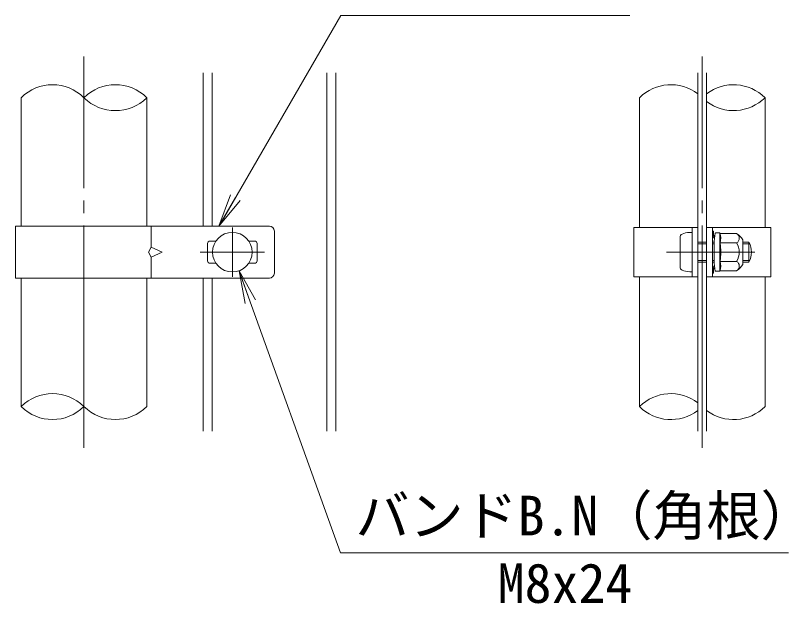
# Model space of a CAD drawing. Units: millimetres, scale not verified. Extents: x -6300 to 6300, y -4455 to 4455.
# Drawn here: x 2439 to 3376, y -768 to -54 of the extents above; entities that cross this region are included whole.
import ezdxf
from ezdxf.enums import TextEntityAlignment as Align

# ---------------------------------------------------------------- set-up
doc = ezdxf.new("R2010")
doc.units = ezdxf.units.MM
doc.header["$LTSCALE"] = 15
doc.linetypes.add('LONG_CHAIN', pattern=[21, 18, -1, 1, -1])
for name, color, linetype, lineweight in [('0-0_D-STR-TXT', 7, 'Continuous', 9), ('0-3_D-STR2', 7, 'Continuous', 9), ('0-4_D-STR-DIM', 7, 'Continuous', 9), ('0-5_0', 7, 'Continuous', 9), ('0-6_D-STR1', 1, 'Continuous', 9), ('0-7_D-BMK', 2, 'LONG_CHAIN', 9), ('0-8_D-STR3', 3, 'Continuous', 9)]:
    doc.layers.add(name, color=color, linetype=linetype, lineweight=lineweight)
doc.styles.add('ＭＳ ゴシック', font='')
doc.styles.get('ＭＳ ゴシック').set_extended_font_data('MS Gothic')

# ---------------------------------------------------------------- blocks, each defined once
blk = doc.blocks.new('_Open')
at = {"layer": '0-5_0'}
blk.add_line((-15, 2.5), (0, 0), dxfattribs=at)
blk.add_lwpolyline([(-15, -2.5), (0, 0), (-15, 0)], dxfattribs=at)

msp = doc.modelspace()

# ---------------------------------------------------------------- linework, layer by layer
at = {"layer": '0-0_D-STR-TXT'}
for points in [[(3184.04, -53.64), (2833.1, -53.64), (2686.41, -307.72)], [(3376.43, -705.92), (2833.02, -705.92), (2710.49, -365.42)]]:
    msp.add_lwpolyline(points, dxfattribs=at)
at = {"layer": '0-3_D-STR2'}
for p, q in [((2666.28, -309.45), (2666.28, -123.45)), ((2677.08, -309.45), (2677.08, -123.45)), ((2816.28, -558.45), (2816.28, -123.45)), ((2827.08, -558.45), (2827.08, -123.45)), ((3266.29, -558.45), (3266.29, -123.45)), ((3277.09, -558.45), (3277.09, -123.45)), ((2666.28, -558.45), (2666.28, -372.45)), ((2677.08, -558.45), (2677.08, -372.45))]:
    msp.add_line(p, q, dxfattribs=at)
at = {"layer": '0-4_D-STR-DIM'}
for centre, start, end in [((2483.58, -191.79), 45.18146, 134.81854), ((2559.78, -191.79), 45.18146, 134.81854), ((3233.59, -191.79), 52.7739, 134.81854), ((3309.79, -191.79), 45.18146, 127.2261), ((2559.78, -115.11), 225.18146, 314.81854), ((3309.79, -115.11), 232.7739, 314.81854), ((2483.58, -566.79), 45.18146, 134.81854), ((3233.59, -566.79), 52.7739, 134.81854), ((2483.58, -490.11), 225.18146, 314.81854), ((2559.78, -490.11), 225.18146, 314.81854), ((3233.59, -490.11), 225.18146, 307.2261), ((3309.79, -490.11), 232.7739, 314.81854)]:
    msp.add_arc(centre, 54.05, start, end, dxfattribs=at)
at = {"layer": '0-6_D-STR1'}
for p, q in [((2445.48, -153.45), (2445.48, -309.45)), ((2597.88, -309.45), (2597.88, -153.45)), ((3195.49, -153.45), (3195.49, -310.95)), ((3347.89, -310.95), (3347.89, -153.45)), ((2445.48, -372.45), (2445.48, -528.45)), ((2597.88, -528.45), (2597.88, -372.45)), ((3195.49, -370.95), (3195.49, -528.45)), ((3347.89, -528.45), (3347.89, -370.95))]:
    msp.add_line(p, q, dxfattribs=at)
at = {"layer": '0-7_D-BMK'}
for p, q in [((2521.68, -578.45), (2521.68, -103.45)), ((3271.69, -578.45), (3271.69, -103.45)), ((2701.68, -310.95), (2701.68, -370.95)), ((2662.68, -340.95), (2740.68, -340.95)), ((3228.43, -340.95), (3335.65, -340.95))]:
    msp.add_line(p, q, dxfattribs=at)
at = {"layer": '0-8_D-STR3'}
for p, q in [((2438.58, -309.45), (2746.65, -309.45)), ((2438.58, -309.45), (2438.58, -372.45)), ((2603.38, -309.45), (2603.38, -334.95)), ((2752.65, -315.45), (2752.65, -366.45)), ((3188.59, -310.95), (3266.29, -310.95)), ((3188.59, -310.95), (3188.59, -370.95)), ((3259.39, -370.95), (3259.39, -310.95)), ((3259.39, -316.95), (3259.39, -364.95)), ((3266.29, -370.95), (3266.29, -310.95)), ((3277.09, -370.95), (3277.09, -310.95)), ((3277.09, -310.95), (3354.79, -310.95)), ((3283.99, -370.95), (3283.99, -310.95)), ((3283.99, -315.45), (3283.99, -319.77)), ((3285.49, -315.45), (3283.99, -315.45)), ((3285.49, -315.45), (3285.49, -319.77)), ((3286.39, -327.45), (3287.55, -317.96)), ((3292.85, -317.7), (3287.85, -317.7)), ((3292.98, -340.95), (3292.98, -317.78)), ((3293.28, -318.43), (3293.14, -317.92)), ((3313.37, -318.43), (3293.28, -318.43)), ((3354.79, -310.95), (3354.79, -370.95)), ((2674.68, -327.45), (2681.84, -327.45)), ((2721.53, -327.45), (2728.68, -327.45)), ((3244.99, -321.45), (3244.99, -360.45)), ((3284.54, -321.51), (3286.71, -324.54)), ((3285.76, -320.64), (3287.01, -322.38)), ((3286.39, -327.45), (3286.39, -354.45)), ((3320.89, -325.95), (3320.89, -355.95)), ((2671.68, -330.45), (2671.68, -351.45)), ((2731.68, -330.45), (2731.68, -351.45)), ((3266.29, -328.95), (3277.09, -328.95)), ((3266.29, -330.98), (3277.09, -330.98)), ((3283.99, -328.95), (3286.39, -328.95)), ((3283.99, -330.98), (3286.39, -330.98)), ((3313.37, -329.69), (3292.98, -329.69)), ((3320.89, -328.95), (3328.39, -328.95)), ((3320.89, -330.98), (3329.36, -330.98)), ((3328.39, -328.95), (3328.39, -352.95)), ((2603.38, -346.95), (2603.38, -372.45)), ((3292.98, -340.95), (3292.98, -364.13)), ((2674.68, -354.45), (2681.84, -354.45)), ((2721.53, -354.45), (2728.68, -354.45)), ((3266.29, -350.92), (3277.09, -350.92)), ((3266.29, -352.95), (3277.09, -352.95)), ((3283.99, -350.92), (3286.39, -350.92)), ((3283.99, -352.95), (3286.39, -352.95)), ((3286.39, -354.45), (3287.55, -363.94)), ((3313.37, -352.21), (3292.98, -352.21)), ((3320.89, -350.92), (3329.36, -350.92)), ((3320.89, -352.95), (3328.39, -352.95)), ((3283.99, -362.13), (3283.99, -366.45)), ((3284.54, -360.39), (3286.71, -357.36)), ((3285.76, -361.26), (3287.01, -359.52)), ((3292.78, -364.2), (3287.85, -364.2)), ((3313.37, -363.47), (3293.28, -363.47)), ((2438.58, -372.45), (2746.65, -372.45)), ((3188.59, -370.95), (3266.29, -370.95)), ((3277.09, -370.95), (3354.79, -370.95))]:
    msp.add_line(p, q, dxfattribs=at)
msp.add_lwpolyline([(2616.54, -340.95), (2603.38, -334.95), (2599.9, -340.95), (2603.38, -346.95)], close=True, dxfattribs=at)
msp.add_lwpolyline([(3285.49, -362.13), (3285.49, -366.45), (3283.99, -366.45)], dxfattribs=at)
msp.add_circle((2701.68, -340.95), 24, dxfattribs=at)
for centre, radius, start, end in [((2746.65, -315.45), 6, 0, 90), ((3287.85, -318), 0.3, 90, 173), ((3292.85, -318), 0.3, 15, 90), ((3278.34, -324.07), 15.97, 339.37322, 22.7756), ((3310.32, -324.06), 6.4, 298.45309, 61.54691), ((3300.56, -338.72), 24, 32.13463, 57.68315), ((2674.68, -330.45), 3, 90, 180), ((2728.68, -330.45), 3, 0, 90), ((3286.99, -319.77), 3, 180, 215.53768), ((3286.99, -319.77), 1.5, 180, 215.53768), ((3285.49, -325.41), 1.5, 33.43373, 35.53768), ((3230.71, -340.95), 63.57, 0, 10.20031), ((3296.09, -340.95), 20.62, 0, 33.09348), ((3305.89, -340.95), 25.5, 331.92751, 28.07249), ((3230.71, -340.95), 63.57, 349.79969, 0), ((3296.09, -340.95), 20.62, 326.90652, 0), ((2674.68, -351.45), 3, 180, 270), ((2728.68, -351.45), 3, 270, 0), ((3278.34, -357.84), 15.97, 337.2244, 20.62678), ((3310.32, -357.84), 6.4, 298.45309, 61.54691), ((3300.56, -343.19), 24, 302.31685, 327.86537), ((3286.99, -362.13), 3, 144.46232, 180), ((3286.99, -362.13), 1.5, 144.46232, 180), ((3285.49, -356.49), 1.5, 324.46232, 326.56627), ((3287.85, -363.9), 0.3, 187, 270), ((3292.78, -363.9), 0.3, 270, 337.2244), ((2746.65, -366.45), 6, 270, 0)]:
    msp.add_arc(centre, radius, start, end, dxfattribs=at)
for centre, start_param, end_param in [((3259.39, -321.45), 1.570796, 3.141593), ((3259.39, -360.45), 3.141593, 4.712389)]:
    msp.add_ellipse(centre, major_axis=(14.4, 0), ratio=0.3125, start_param=start_param, end_param=end_param, dxfattribs=at)

# ---------------------------------------------------------------- block references
at = {"layer": '0-0_D-STR-TXT', "xscale": 2.666667, "yscale": 2.666667}
for p, rotation in [((2685.41, -309.45), 240), ((2709.81, -363.53), 109.7922)]:
    msp.add_blockref('_Open', p, dxfattribs=dict(at, rotation=rotation))

# ---------------------------------------------------------------- texts
at = {"layer": '0-0_D-STR-TXT', "style": 'ＭＳ ゴシック'}
for s, p in [('バンドB.N（角根）', (2851.03, -699.17)), ('M8x24', (3023.51, -781.17))]:
    msp.add_text(s, height=48.06, dxfattribs=at).set_placement(p, align=Align.BOTTOM_LEFT)

doc.saveas('drawing.dxf')
